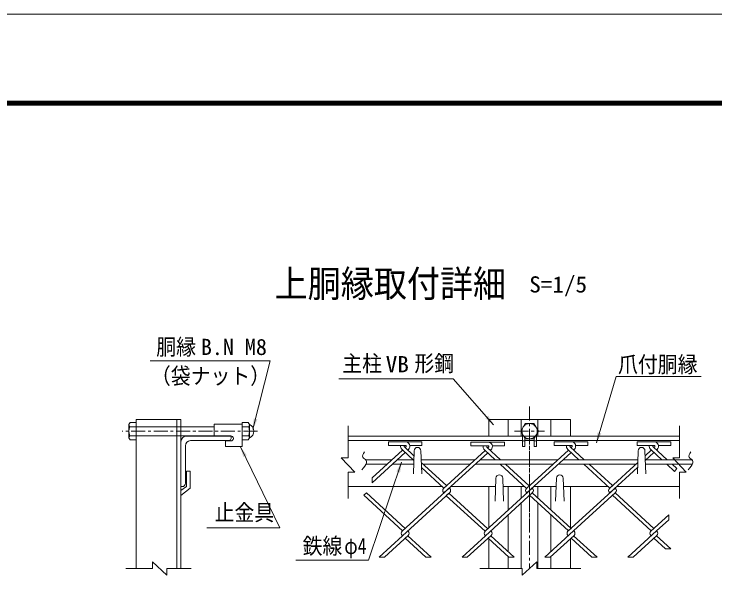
# Model space of a CAD drawing. Units: millimetres, scale not verified, with parts at other scales. Extents: x -4455 to 4455, y -3150 to 3150.
# Drawn here: x 747 to 2624, y 1619 to 3150 of the extents above; entities that cross this region are included whole.
import ezdxf
from ezdxf.enums import TextEntityAlignment as Align

# ---------------------------------------------------------------- set-up
doc = ezdxf.new("R2010")
doc.units = ezdxf.units.MM
doc.header["$LTSCALE"] = 30
doc.linetypes.add('DASHED', pattern=[7.5, 6, -1.5])
doc.linetypes.add('USER1', pattern=[2, 1.25, -0.25, 0.25, -0.25])
doc.layers.add('0-B_7詳細', color=7, linetype='Continuous', lineweight=18)
doc.layers.add('0-F_D-TTL', color=7, linetype='Continuous', lineweight=9)
doc.styles.add('ＭＳ ゴシック', font='')
doc.styles.get('ＭＳ ゴシック').set_extended_font_data('MS Gothic')

msp = doc.modelspace()

# ---------------------------------------------------------------- linework, layer by layer
at = {"layer": '0-B_7詳細', "color": 1, "linetype": 'USER1'}
for p, q in [((2127.51, 2099.42), (2127.51, 1665.48)), ((1398.49, 2033.27), (1036.7, 2033.27)), ((2087.21, 2033.27), (2167.86, 2033.27)), ((2127.51, 2034.82), (2127.51, 1769.24))]:
    msp.add_line(p, q, dxfattribs=at)
at = {"layer": '0-B_7詳細', "lineweight": 9}
for p, q in [((1057.94, 2056.79), (1073.81, 2056.79)), ((1073.81, 2064.91), (1073.81, 1665.48)), ((1193.81, 2064.91), (1073.81, 2064.91)), ((1183.31, 2064.91), (1183.31, 1665.48)), ((1193.81, 2064.91), (1193.81, 1665.48)), ((1283.24, 2052.23), (1358.24, 2052.23)), ((1283.24, 2052.23), (1283.24, 2020.73)), ((1358.24, 2009.75), (1358.24, 2056.79)), ((1358.24, 2052.23), (1358.24, 1992.23)), ((1377.44, 2015.51), (1377.44, 2051.03)), ((2018.01, 2064.91), (2018.01, 2019.91)), ((2237.01, 2064.91), (2018.01, 2064.91)), ((2070.51, 2064.91), (2070.51, 2019.91)), ((2105.01, 2064.91), (2105.01, 2019.91)), ((2150.01, 2064.91), (2150.01, 2019.91)), ((2184.51, 2064.91), (2184.51, 2019.91)), ((2237.01, 2064.91), (2237.01, 2019.91)), ((1056.67, 2045.27), (1073.81, 2045.27)), ((1193.81, 2045.27), (1283.24, 2045.27)), ((1375.38, 2045.27), (1358.24, 2045.27)), ((1054.61, 2015.51), (1057.94, 2009.75)), ((1056.67, 2021.27), (1073.81, 2021.27)), ((1193.81, 2021.27), (1283.24, 2021.27)), ((1283.24, 2020.73), (1327.49, 2020.73)), ((1375.38, 2021.27), (1358.24, 2021.27)), ((1374.11, 2009.75), (1358.24, 2009.75)), ((1377.44, 2015.51), (1374.11, 2009.75)), ((2108.76, 2019.91), (1641.42, 2019.91)), ((1992.51, 2019.91), (2262.51, 2019.91)), ((2108.76, 2025), (2108.76, 1992.23)), ((2111.23, 2020.73), (2108.76, 2020.73)), ((2143.32, 2019.91), (2111.7, 2019.91)), ((2140.26, 2014.61), (2140.26, 1992.23)), ((2143.79, 2020.73), (2146.26, 2020.73)), ((2146.26, 2025), (2146.26, 1992.23)), ((2529.08, 2019.91), (2146.26, 2019.91)), ((1193.81, 1884.91), (1193.81, 2004.91)), ((1205.81, 1893.91), (1205.81, 1994.41)), ((1219.31, 2007.91), (1319.81, 2007.91)), ((1313.24, 2007.23), (1327.49, 2007.23)), ((1313.24, 2007.23), (1313.24, 1992.23)), ((1313.24, 1992.23), (1358.24, 1992.23)), ((2108.76, 2007.91), (1641.42, 2007.91)), ((1794.46, 1989.31), (1796.52, 1991.19)), ((2060.42, 2003.98), (2060.42, 1994.38)), ((2114.76, 2007.23), (2108.76, 2007.23)), ((2140.26, 2007.91), (2114.76, 2007.91)), ((2140.26, 2007.23), (2146.26, 2007.23)), ((2140.26, 1992.23), (2146.26, 1992.23)), ((2529.08, 2007.91), (2146.26, 2007.91)), ((1816.26, 1919.41), (1818.51, 1980.91)), ((1838.76, 1919.41), (1836.48, 1981.57)), ((2416.26, 1919.41), (2418.51, 1980.91)), ((2438.76, 1919.41), (2436.51, 1980.91)), ((1759.11, 1956.91), (1688.61, 1956.91)), ((1815.61, 1956.91), (1773.32, 1956.91)), ((1981.14, 1956.91), (1837.38, 1956.91)), ((2203.17, 1956.91), (1995.35, 1956.91)), ((2417.63, 1956.91), (2217.38, 1956.91)), ((2562.61, 1956.91), (2439.41, 1956.91)), ((1746.02, 1944.91), (1689.15, 1944.91)), ((1817.19, 1944.91), (1760.23, 1944.91)), ((1968.05, 1944.91), (1842.91, 1944.91)), ((2190.07, 1944.91), (1982.26, 1944.91)), ((2412.1, 1944.91), (2204.28, 1944.91)), ((2563.15, 1944.91), (2437.82, 1944.91)), ((1208.46, 1926.45), (1208.46, 1885.45)), ((1218.96, 1926.45), (1208.46, 1926.45)), ((1218.96, 1926.45), (1218.96, 1880.29)), ((2035.26, 1845.91), (2037.51, 1907.41)), ((2057.76, 1845.91), (2055.51, 1907.41)), ((2197.26, 1845.91), (2199.51, 1907.41)), ((2219.76, 1845.91), (2217.51, 1907.41)), ((1193.81, 1874.13), (1208.46, 1885.45)), ((1193.81, 1884.91), (1196.81, 1884.91)), ((1193.81, 1860.86), (1218.96, 1880.29)), ((1894.18, 1884.91), (1641.42, 1884.91)), ((2036.68, 1884.91), (1916.78, 1884.91)), ((2018.01, 1884.91), (2018.01, 1774.22)), ((2114.07, 1884.91), (2056.33, 1884.91)), ((2070.51, 1884.91), (2070.51, 1822.33)), ((2105.01, 1884.91), (2105.01, 1853.94)), ((2198.68, 1884.91), (2138.81, 1884.91)), ((2150.01, 1884.91), (2150.01, 1853.94)), ((2184.51, 1884.91), (2184.51, 1822.33)), ((2338.24, 1884.91), (2218.33, 1884.91)), ((2237.01, 1884.91), (2237.01, 1774.22)), ((2529.08, 1884.91), (2360.83, 1884.91)), ((2105.01, 1840.92), (2105.01, 1665.48)), ((2150.01, 1840.92), (2150.01, 1665.48)), ((2070.51, 1809.31), (2070.51, 1710.32)), ((2184.51, 1809.31), (2184.51, 1710.32)), ((2018.01, 1745.41), (2018.01, 1665.48)), ((2237.01, 1745.41), (2237.01, 1665.48)), ((2070.51, 1697.3), (2070.51, 1665.48)), ((2184.51, 1697.3), (2184.51, 1665.48))]:
    msp.add_line(p, q, dxfattribs=at)
at = {"layer": '0-B_7詳細', "color": 4}
for p, q in [((1641.42, 1962.35), (1641.42, 2047.93)), ((2529.08, 1962.35), (2529.08, 2047.93)), ((2511.08, 1962.35), (2547.08, 1923.58)), ((2529.08, 1962.35), (2511.08, 1962.35)), ((1641.42, 1923.58), (1641.42, 1853.39)), ((1641.42, 1923.58), (1659.42, 1923.58)), ((2529.08, 1923.58), (2547.08, 1923.58)), ((2529.08, 1923.58), (2529.08, 1853.39)), ((1117.61, 1665.48), (1117.61, 1683.48)), ((1156.38, 1647.48), (1117.61, 1683.48)), ((2108.12, 1647.48), (2146.89, 1683.48)), ((2146.89, 1665.48), (2146.89, 1683.48)), ((1117.61, 1665.48), (1046.05, 1665.48)), ((1156.38, 1665.48), (1221.66, 1665.48)), ((1156.38, 1665.48), (1156.38, 1647.48)), ((2108.12, 1665.48), (1994.18, 1665.48)), ((2108.12, 1665.48), (2108.12, 1647.48)), ((2146.89, 1665.48), (2264.7, 1665.48))]:
    msp.add_line(p, q, dxfattribs=at)
at = {"layer": '0-B_7詳細', "color": 3, "linetype": 'DASHED'}
for p, q in [((1073.81, 2045.27), (1193.81, 2045.27)), ((1073.81, 2021.27), (1193.81, 2021.27))]:
    msp.add_line(p, q, dxfattribs=at)
at = {"layer": '0-B_7詳細', "color": 3}
for p, q in [((1794.9, 2004.96), (1749.46, 2004.96)), ((1749.46, 2004.96), (1749.46, 1995.36)), ((1794.9, 1995.36), (1749.46, 1995.36)), ((1792.41, 1991.19), (1818.02, 1967.72)), ((1794.03, 2004.96), (1839.46, 2004.96)), ((1794.03, 1995.36), (1794.9, 1995.36)), ((1806.66, 1995.36), (1839.46, 1995.36)), ((1839.46, 2004.96), (1839.46, 1995.36)), ((1970.42, 2003.98), (1970.42, 1994.38)), ((2015.86, 2003.98), (1970.42, 2003.98)), ((2015.86, 1994.38), (1970.42, 1994.38)), ((2013.36, 1990.21), (2049.7, 1956.91)), ((2014.99, 2003.98), (2060.42, 2003.98)), ((2014.99, 1994.38), (2015.86, 1994.38)), ((2015.42, 1988.33), (2017.48, 1990.21)), ((2027.61, 1994.38), (2060.42, 1994.38)), ((2193.52, 2004.96), (2193.52, 1995.36)), ((2238.96, 2004.96), (2193.52, 2004.96)), ((2238.96, 1995.36), (2193.52, 1995.36)), ((2236.46, 1991.19), (2273.87, 1956.91)), ((2238.08, 2004.96), (2283.52, 2004.96)), ((2238.08, 1995.36), (2238.96, 1995.36)), ((2238.52, 1989.31), (2240.58, 1991.19)), ((2250.71, 1995.36), (2283.52, 1995.36)), ((2283.52, 2004.96), (2283.52, 1995.36)), ((2460.98, 2004.96), (2415.55, 2004.96)), ((2415.55, 2004.96), (2415.55, 1995.36)), ((2460.98, 1995.36), (2415.55, 1995.36)), ((2458.49, 1991.19), (2495.9, 1956.91)), ((2460.55, 1989.31), (2458.49, 1991.19)), ((2460.11, 2004.96), (2505.55, 2004.96)), ((2460.11, 1995.36), (2460.98, 1995.36)), ((2460.55, 1989.31), (2462.61, 1991.19)), ((2472.74, 1995.36), (2505.55, 1995.36)), ((2505.55, 2004.96), (2505.55, 1995.36)), ((1706.01, 1908.26), (1787.36, 1982.8)), ((1706.01, 1895.24), (1794.46, 1976.29)), ((1785.92, 1984.11), (1817.56, 1955.12)), ((1801.57, 1982.8), (1803.01, 1984.11)), ((1896.23, 1879.11), (2008.32, 1981.82)), ((1897.3, 1867.07), (2015.42, 1975.31)), ((2006.88, 1983.13), (2035.49, 1956.91)), ((2022.53, 1981.82), (2023.96, 1983.13)), ((2119.33, 1880.09), (2231.42, 1982.8)), ((2120.4, 1868.05), (2238.52, 1976.29)), ((2229.98, 1984.11), (2259.66, 1956.91)), ((2245.63, 1982.8), (2247.06, 1984.11)), ((2436.99, 1967.72), (2453.44, 1982.8)), ((2437.45, 1955.12), (2460.55, 1976.29)), ((2452.01, 1984.11), (2481.69, 1956.91)), ((2453.44, 1982.8), (2452.01, 1984.11)), ((2467.65, 1982.8), (2469.09, 1984.11)), ((1837.65, 1949.74), (1905.48, 1887.58)), ((1838.14, 1936.27), (1898.37, 1881.07)), ((2048.59, 1944.91), (2119.33, 1880.09)), ((2062.8, 1944.91), (2126.44, 1886.6)), ((2272.76, 1944.91), (2342.43, 1881.07)), ((2286.97, 1944.91), (2349.53, 1887.58)), ((2341.36, 1880.09), (2417.37, 1949.74)), ((2342.43, 1868.05), (2416.87, 1936.27)), ((2494.79, 1944.91), (2515.67, 1925.78)), ((2509, 1944.91), (2521.77, 1933.21)), ((2515.67, 1925.78), (2521.77, 1933.21)), ((1706.01, 1908.26), (1706.01, 1895.24)), ((1786.29, 1765.34), (1912.58, 1881.07)), ((1912.58, 1881.07), (1913.65, 1880.09)), ((1912.58, 1881.07), (1913.65, 1880.09)), ((2008.32, 1765.34), (2134.61, 1881.07)), ((2134.61, 1881.07), (2135.68, 1880.09)), ((2134.61, 1881.07), (2135.68, 1880.09)), ((2230.35, 1765.34), (2356.64, 1881.07)), ((2341.36, 1880.09), (2349.53, 1887.58)), ((2356.64, 1881.07), (2357.71, 1880.09)), ((2356.64, 1881.07), (2357.71, 1880.09)), ((1690.56, 1868.05), (1683.45, 1861.54)), ((1683.45, 1861.54), (1787.36, 1766.32)), ((1690.56, 1868.05), (1794.46, 1772.84)), ((1787.36, 1753.3), (1913.65, 1869.03)), ((1897.3, 1869.03), (1898.37, 1868.05)), ((1897.3, 1869.03), (1898.37, 1868.05)), ((1904.41, 1860.56), (2008.32, 1765.34)), ((1905.48, 1861.54), (1913.65, 1869.03)), ((1911.51, 1867.07), (2015.42, 1771.85)), ((2009.39, 1753.3), (2135.68, 1869.03)), ((2119.33, 1869.03), (2120.4, 1868.05)), ((2127.51, 1861.54), (2231.42, 1766.32)), ((2134.61, 1868.05), (2238.52, 1772.84)), ((2245.63, 1766.32), (2357.71, 1869.03)), ((2341.36, 1869.03), (2342.43, 1868.05)), ((2349.53, 1861.54), (2453.44, 1766.32)), ((2356.64, 1868.05), (2460.55, 1772.84)), ((2452.37, 1765.34), (2500.13, 1809.11)), ((2500.13, 1796.08), (2500.13, 1809.11)), ((2467.65, 1766.32), (2500.13, 1796.08)), ((1801.57, 1766.32), (1802.64, 1765.34)), ((1801.57, 1766.32), (1802.64, 1765.34)), ((2023.6, 1766.32), (2024.67, 1765.34)), ((2023.6, 1766.32), (2024.67, 1765.34)), ((2168.62, 1695.76), (2245.63, 1766.32)), ((2230.35, 1765.34), (2238.52, 1772.84)), ((2245.63, 1766.32), (2246.7, 1765.34)), ((2245.63, 1766.32), (2246.7, 1765.34)), ((2390.65, 1695.76), (2467.65, 1766.32)), ((2452.37, 1765.34), (2460.55, 1772.84)), ((2467.65, 1766.32), (2468.72, 1765.34)), ((2467.65, 1766.32), (2468.72, 1765.34)), ((1724.56, 1695.76), (1787.36, 1753.3)), ((1738.77, 1695.76), (1802.64, 1754.29)), ((1786.29, 1754.28), (1787.36, 1753.3)), ((1786.29, 1754.28), (1787.36, 1753.3)), ((1794.46, 1746.79), (1802.64, 1754.29)), ((1794.46, 1746.79), (1850.16, 1695.76)), ((1801.57, 1753.3), (1864.37, 1695.76)), ((1946.59, 1695.76), (2009.39, 1753.3)), ((1960.8, 1695.76), (2024.67, 1754.28)), ((2008.32, 1754.28), (2009.39, 1753.3)), ((2008.32, 1754.28), (2009.39, 1753.3)), ((2016.49, 1746.79), (2024.67, 1754.29)), ((2016.49, 1746.79), (2072.19, 1695.76)), ((2023.6, 1753.3), (2086.4, 1695.76)), ((2182.83, 1695.76), (2246.7, 1754.29)), ((2230.35, 1754.28), (2231.42, 1753.3)), ((2238.52, 1746.79), (2294.21, 1695.76)), ((2245.63, 1753.3), (2308.42, 1695.76)), ((2404.86, 1695.76), (2468.72, 1754.29)), ((2452.37, 1754.28), (2453.44, 1753.3)), ((2460.55, 1746.79), (2491.67, 1718.28)), ((2467.65, 1753.3), (2505.88, 1718.28)), ((2491.67, 1718.28), (2505.88, 1718.28)), ((1724.56, 1695.76), (1738.77, 1695.76)), ((1850.16, 1695.76), (1864.37, 1695.76)), ((1946.59, 1695.76), (1960.8, 1695.76)), ((2072.19, 1695.76), (2086.4, 1695.76)), ((2168.62, 1695.76), (2182.83, 1695.76)), ((2294.21, 1695.76), (2308.42, 1695.76)), ((2390.65, 1695.76), (2404.86, 1695.76))]:
    msp.add_line(p, q, dxfattribs=at)
at = {"layer": '0-B_7詳細', "lineweight": 9}
for points in [[(1111.45, 2221.46), (1433.11, 2221.46), (1386.84, 2039.06)], [(1054.61, 2015.51), (1054.61, 2051.03), (1057.94, 2056.79)], [(1057.94, 2009.75), (1073.81, 2009.75), (1073.81, 2056.79)], [(1377.44, 2051.03), (1374.11, 2056.79), (1358.24, 2056.79)], [(1208.81, 2019.91), (1328.81, 2019.91), (1328.81, 2016.91)], [(2114.76, 2014.61), (2114.76, 1992.23), (2108.76, 1992.23)], [(1263.6, 1774.77), (1459.16, 1774.77), (1353.3, 1991.71)]]:
    msp.add_lwpolyline(points, dxfattribs=at)
at = {"layer": '0-B_7詳細', "color": 1}
for points in [[(2587, 2179.52), (2359.75, 2179.52), (2306.62, 2002.09)], [(1616.32, 2173.55), (1923.03, 2173.55), (2031.37, 2050.5)], [(1501.98, 1687.75), (1695.89, 1687.75), (1784.73, 1950.15)]]:
    msp.add_lwpolyline(points, dxfattribs=at)
at = {"layer": '0-B_7詳細', "color": 3}
msp.add_lwpolyline([(2151.03, 2033.27), (2139.27, 2053.64), (2115.75, 2053.64), (2103.99, 2033.27), (2115.75, 2012.9), (2139.27, 2012.9)], close=True, dxfattribs=at)
at = {"layer": '0-B_7詳細', "color": 4}
for points in [[(1685.41, 1978.18), (1685.1, 1977.8), (1682.44, 1973.6), (1680.87, 1969.84), (1680.4, 1966.52), (1681.03, 1963.65), (1682.75, 1961.22), (1685.57, 1959.23), (1688.39, 1957.22), (1690.15, 1954.74), (1690.83, 1951.78), (1690.44, 1948.35), (1688.97, 1944.44), (1686.43, 1940.06), (1682.81, 1935.2), (1678.13, 1929.87)], [(2559.42, 1978.18), (2559.1, 1977.8), (2556.44, 1973.6), (2554.87, 1969.84), (2554.4, 1966.52), (2555.03, 1963.65), (2556.75, 1961.22), (2559.57, 1959.23), (2562.4, 1957.22), (2564.15, 1954.74), (2564.83, 1951.78), (2564.44, 1948.35), (2562.97, 1944.44), (2560.43, 1940.06), (2556.82, 1935.2), (2552.13, 1929.87)], [(1641.42, 1962.35), (1623.42, 1962.35), (1659.42, 1923.58)]]:
    msp.add_lwpolyline(points, dxfattribs=at)
at = {"layer": '0-B_7詳細', "color": 3}
msp.add_circle((2127.51, 2033.27), 20.4, dxfattribs=at)
at = {"layer": '0-B_7詳細', "lineweight": 9}
for centre, radius, start, end in [((1063.7, 2051.03), 9.09, 180, 219.3382), ((1368.35, 2051.03), 9.09, 320.6618, 0), ((1370.3, 2033.27), 19.14, 291.90813, 68.09187), ((1090.61, 2033.27), 36, 160.52878, 199.47122), ((1341.44, 2033.27), 36, 340.52878, 19.47122), ((1063.7, 2015.51), 9.09, 140.6618, 180), ((1208.81, 2004.91), 15, 90, 180), ((1319.81, 2016.91), 9, 270, 0), ((1327.49, 2013.98), 6.75, 270, 90), ((1368.35, 2015.51), 9.09, 0, 39.3382), ((1219.31, 1994.41), 13.5, 90, 180), ((1827.51, 1980.91), 9, 0, 180), ((2427.51, 1980.91), 9, 0, 180), ((2046.51, 1907.41), 9, 0, 180), ((2208.51, 1907.41), 9, 0, 180), ((1196.81, 1893.91), 9, 270, 0)]:
    msp.add_arc(centre, radius, start, end, dxfattribs=at)
at = {"layer": '0-B_7詳細', "color": 3}
for centre, radius, start, end in [((1794.03, 1992.96), 12, 168.46304, 227.5), ((1794.03, 1992.96), 2.4, 90, 227.5), ((1794.9, 1992.96), 12, 312.5, 90), ((1794.9, 1992.96), 2.4, 312.5, 90), ((2014.99, 1991.98), 12, 168.46304, 227.5), ((2014.99, 1991.98), 2.4, 90, 227.5), ((2015.86, 1991.98), 12, 312.5, 90), ((2015.86, 1991.98), 2.4, 312.5, 90), ((2238.08, 1992.96), 12, 168.46304, 227.5), ((2238.08, 1992.96), 2.4, 90, 227.5), ((2238.96, 1992.96), 12, 312.5, 90), ((2238.96, 1992.96), 2.4, 312.5, 90), ((2460.11, 1992.96), 12, 168.46304, 227.5), ((2460.11, 1992.96), 2.4, 90, 227.5), ((2460.98, 1992.96), 12, 312.5, 90), ((2460.98, 1992.96), 2.4, 312.5, 90), ((1902.37, 1874.56), 7.5, 132.5, 227.5), ((1908.59, 1874.56), 7.5, 312.5, 47.5), ((2124.4, 1874.56), 7.5, 132.5, 227.5), ((2130.61, 1874.56), 7.5, 312.5, 47.5), ((2346.43, 1874.56), 7.5, 132.5, 227.5), ((2352.64, 1874.56), 7.5, 312.5, 47.5), ((1791.36, 1759.81), 7.5, 132.5, 227.5), ((1797.57, 1759.81), 7.5, 312.5, 47.5), ((2013.38, 1759.81), 7.5, 132.5, 227.5), ((2019.6, 1759.81), 7.5, 312.5, 47.5), ((2235.41, 1759.81), 7.5, 132.5, 227.5), ((2241.63, 1759.81), 7.5, 312.5, 47.5), ((2457.44, 1759.81), 7.5, 132.5, 227.5), ((2463.66, 1759.81), 7.5, 312.5, 47.5)]:
    msp.add_arc(centre, radius, start, end, dxfattribs=at)
at = {"layer": '0-B_7詳細'}
for points in [[(1386.35, 2037.12), (1388.67, 2067.48), (1398.77, 2064.92)], [(1352.42, 1993.5), (1370.26, 1968.83), (1360.9, 1964.26)]]:
    msp.add_solid(points, dxfattribs=at)
at = {"layer": '0-B_7詳細', "color": 1}
for points in [[(2032.69, 2049), (2008.95, 2068.07), (2016.77, 2074.96)], [(2306.05, 2000.18), (2309.67, 2030.41), (2319.65, 2027.42)], [(1785.37, 1952.05), (1780.69, 1921.96), (1770.82, 1925.3)]]:
    msp.add_solid(points, dxfattribs=at)
at = {"layer": '0-F_D-TTL', "color": 2, "lineweight": 18}
msp.add_lwpolyline([(-4454.85, 3150.21), (4454.85, 3150.21), (4454.85, -3150.21), (-4454.85, -3150.21)], close=True, dxfattribs=at)
at = {"layer": '0-F_D-TTL'}
for points in [[(-4168.47, 2916.87), (4168.47, 2916.87), (4168.47, -2916.87), (-4168.47, -2916.87)], [(-4165.81, 2914.21), (4165.81, 2914.21), (4165.81, -2914.21), (-4165.81, -2914.21)], [(-4163.16, 2911.56), (4163.16, 2911.56), (4163.16, -2911.56), (-4163.16, -2911.56)], [(-4160.51, 2908.91), (4160.51, 2908.91), (4160.51, -2908.91), (-4160.51, -2908.91)], [(-4157.86, 2906.26), (4157.86, 2906.26), (4157.86, -2906.26), (-4157.86, -2906.26)]]:
    msp.add_lwpolyline(points, close=True, dxfattribs=at)

# ---------------------------------------------------------------- texts
at = {"layer": '0-B_7詳細', "style": 'ＭＳ ゴシック', "width": 0.9}
msp.add_text('上胴縁取付詳細', height=72.14, dxfattribs=at).set_placement((1444.78, 2370.6), align=Align.BOTTOM_LEFT)
at = {"layer": '0-B_7詳細', "color": 3, "style": 'ＭＳ ゴシック'}
for s, width, p in [('S=1/5', 1.05, (2126.71, 2391.55)), ('胴縁', 0.9, (1127.76, 2224.25)), ('主柱', 0.9, (1625.95, 2179.79)), ('VB', 1.05, (1742.35, 2177.98)), ('形鋼', 0.9, (1819.03, 2180.23)), ('爪付胴縁', 0.9, (2364.48, 2177.53)), ('（袋ナット）', 0.9, (1113.44, 2146.72)), ('止金具', 0.9, (1283.91, 1780.84)), ('鉄線', 0.9, (1519.66, 1691.34)), ('φ4', 0.8, (1631.44, 1691.34))]:
    msp.add_text(s, height=43.33, dxfattribs=dict(at, width=width)).set_placement(p, align=Align.BOTTOM_LEFT)
msp.add_text('B.N M8', height=43.33, dxfattribs=at).set_placement((1247.26, 2224.25), align=Align.BOTTOM_LEFT)

doc.saveas('drawing.dxf')
